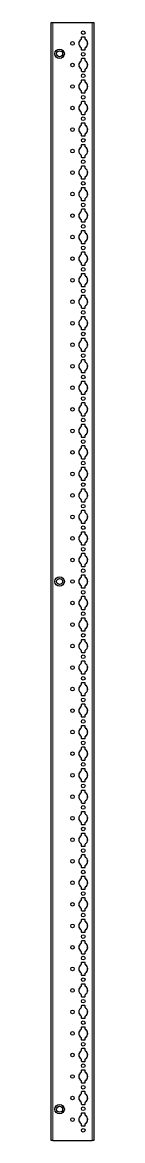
# Model space of a CAD drawing. Header units: millimetres. Extents: x -199 to 3603, y -1647 to 1507.
# Drawn here: x 2604 to 2654, y -852 to 447 of the extents above; entities that cross this region are included whole.
import ezdxf

# ---------------------------------------------------------------- set-up
doc = ezdxf.new("R2010")
doc.units = ezdxf.units.MM

msp = doc.modelspace()

# ---------------------------------------------------------------- linework, layer by layer
at = {"color": 7, "linetype": 'Continuous', "lineweight": 25}
for p, q in [((2603.95, -851.79), (2603.95, 447.21)), ((2603.95, 447.21), (2605.95, 447.21)), ((2605.95, 447.21), (2651.65, 447.21)), ((2651.65, 447.21), (2653.65, 447.21)), ((2653.65, 447.21), (2653.65, -851.79)), ((2639, 429.61), (2639, 427.73)), ((2643.1, 430.11), (2639.5, 430.11)), ((2643.6, 427.73), (2643.6, 429.61)), ((2639, 417.68), (2639, 415.81)), ((2643.6, 415.81), (2643.6, 417.68)), ((2639, 404.61), (2639, 402.73)), ((2639.5, 415.31), (2643.1, 415.31)), ((2643.1, 405.11), (2639.5, 405.11)), ((2643.6, 402.73), (2643.6, 404.61)), ((2639, 392.68), (2639, 390.81)), ((2639.5, 390.31), (2643.1, 390.31)), ((2643.6, 390.81), (2643.6, 392.68)), ((2639, 379.61), (2639, 377.73)), ((2643.1, 380.11), (2639.5, 380.11)), ((2643.6, 377.73), (2643.6, 379.61)), ((2639, 367.68), (2639, 365.81)), ((2639.5, 365.31), (2643.1, 365.31)), ((2643.6, 365.81), (2643.6, 367.68)), ((2639, 354.61), (2639, 352.73)), ((2643.1, 355.11), (2639.5, 355.11)), ((2643.6, 352.73), (2643.6, 354.61)), ((2639, 342.68), (2639, 340.81)), ((2639.5, 340.31), (2643.1, 340.31)), ((2643.6, 340.81), (2643.6, 342.68)), ((2639, 329.61), (2639, 327.73)), ((2643.1, 330.11), (2639.5, 330.11)), ((2643.6, 327.73), (2643.6, 329.61)), ((2639, 317.68), (2639, 315.81)), ((2639.5, 315.31), (2643.1, 315.31)), ((2643.6, 315.81), (2643.6, 317.68)), ((2639, 304.61), (2639, 302.73)), ((2643.1, 305.11), (2639.5, 305.11)), ((2643.6, 302.73), (2643.6, 304.61)), ((2639, 292.68), (2639, 290.81)), ((2639.5, 290.31), (2643.1, 290.31)), ((2643.6, 290.81), (2643.6, 292.68)), ((2639, 279.61), (2639, 277.73)), ((2643.1, 280.11), (2639.5, 280.11)), ((2643.6, 277.73), (2643.6, 279.61)), ((2639, 267.68), (2639, 265.81)), ((2639.5, 265.31), (2643.1, 265.31)), ((2643.6, 265.81), (2643.6, 267.68)), ((2639, 254.61), (2639, 252.73)), ((2643.1, 255.11), (2639.5, 255.11)), ((2643.6, 252.73), (2643.6, 254.61)), ((2639, 242.68), (2639, 240.81)), ((2639.5, 240.31), (2643.1, 240.31)), ((2643.6, 240.81), (2643.6, 242.68)), ((2639, 229.61), (2639, 227.73)), ((2643.1, 230.11), (2639.5, 230.11)), ((2643.6, 227.73), (2643.6, 229.61)), ((2639, 217.68), (2639, 215.81)), ((2639.5, 215.31), (2643.1, 215.31)), ((2643.6, 215.81), (2643.6, 217.68)), ((2639, 204.61), (2639, 202.73)), ((2643.1, 205.11), (2639.5, 205.11)), ((2643.6, 202.73), (2643.6, 204.61)), ((2639, 192.68), (2639, 190.81)), ((2639.5, 190.31), (2643.1, 190.31)), ((2643.6, 190.81), (2643.6, 192.68)), ((2639, 179.61), (2639, 177.73)), ((2643.1, 180.11), (2639.5, 180.11)), ((2643.6, 177.73), (2643.6, 179.61)), ((2639, 167.68), (2639, 165.81)), ((2639.5, 165.31), (2643.1, 165.31)), ((2643.6, 165.81), (2643.6, 167.68)), ((2639, 154.61), (2639, 152.73)), ((2643.1, 155.11), (2639.5, 155.11)), ((2643.6, 152.73), (2643.6, 154.61)), ((2639, 142.68), (2639, 140.81)), ((2639.5, 140.31), (2643.1, 140.31)), ((2643.1, 130.11), (2639.5, 130.11)), ((2643.6, 140.81), (2643.6, 142.68)), ((2639, 129.61), (2639, 127.73)), ((2639, 117.68), (2639, 115.81)), ((2643.6, 127.73), (2643.6, 129.61)), ((2643.6, 115.81), (2643.6, 117.68)), ((2639, 104.61), (2639, 102.73)), ((2639.5, 115.31), (2643.1, 115.31)), ((2643.1, 105.11), (2639.5, 105.11)), ((2643.6, 102.73), (2643.6, 104.61)), ((2639, 92.68), (2639, 90.81)), ((2643.6, 90.81), (2643.6, 92.68)), ((2639, 79.61), (2639, 77.73)), ((2639.5, 90.31), (2643.1, 90.31)), ((2643.1, 80.11), (2639.5, 80.11)), ((2643.6, 77.73), (2643.6, 79.61)), ((2639, 67.68), (2639, 65.81)), ((2639.5, 65.31), (2643.1, 65.31)), ((2643.6, 65.81), (2643.6, 67.68)), ((2639, 54.61), (2639, 52.73)), ((2643.1, 55.11), (2639.5, 55.11)), ((2643.6, 52.73), (2643.6, 54.61)), ((2639, 42.68), (2639, 40.81)), ((2639.5, 40.31), (2643.1, 40.31)), ((2643.6, 40.81), (2643.6, 42.68)), ((2639, 29.61), (2639, 27.73)), ((2643.1, 30.11), (2639.5, 30.11)), ((2643.6, 27.73), (2643.6, 29.61)), ((2639, 17.68), (2639, 15.81)), ((2639.5, 15.31), (2643.1, 15.31)), ((2643.6, 15.81), (2643.6, 17.68)), ((2639, 4.61), (2639, 2.73)), ((2643.1, 5.11), (2639.5, 5.11)), ((2643.6, 2.73), (2643.6, 4.61)), ((2639, -7.32), (2639, -9.19)), ((2639.5, -9.69), (2643.1, -9.69)), ((2643.6, -9.19), (2643.6, -7.32)), ((2639, -20.39), (2639, -22.27)), ((2643.1, -19.89), (2639.5, -19.89)), ((2643.6, -22.27), (2643.6, -20.39)), ((2639, -32.32), (2639, -34.19)), ((2639.5, -34.69), (2643.1, -34.69)), ((2643.6, -34.19), (2643.6, -32.32)), ((2639, -45.39), (2639, -47.27)), ((2643.1, -44.89), (2639.5, -44.89)), ((2643.6, -47.27), (2643.6, -45.39)), ((2639, -57.32), (2639, -59.19)), ((2639.5, -59.69), (2643.1, -59.69)), ((2643.6, -59.19), (2643.6, -57.32)), ((2639, -70.39), (2639, -72.27)), ((2643.1, -69.89), (2639.5, -69.89)), ((2643.6, -72.27), (2643.6, -70.39)), ((2639, -82.32), (2639, -84.19)), ((2639.5, -84.69), (2643.1, -84.69)), ((2643.6, -84.19), (2643.6, -82.32)), ((2639, -95.39), (2639, -97.27)), ((2643.1, -94.89), (2639.5, -94.89)), ((2643.6, -97.27), (2643.6, -95.39)), ((2639, -107.32), (2639, -109.19)), ((2639.5, -109.69), (2643.1, -109.69)), ((2643.6, -109.19), (2643.6, -107.32)), ((2639, -120.39), (2639, -122.27)), ((2643.1, -119.89), (2639.5, -119.89)), ((2643.6, -122.27), (2643.6, -120.39)), ((2639, -132.32), (2639, -134.19)), ((2639.5, -134.69), (2643.1, -134.69)), ((2643.6, -134.19), (2643.6, -132.32)), ((2639, -145.39), (2639, -147.27)), ((2643.1, -144.89), (2639.5, -144.89)), ((2643.6, -147.27), (2643.6, -145.39)), ((2639, -157.32), (2639, -159.19)), ((2639.5, -159.69), (2643.1, -159.69)), ((2643.6, -159.19), (2643.6, -157.32)), ((2639, -170.39), (2639, -172.27)), ((2643.1, -169.89), (2639.5, -169.89)), ((2643.6, -172.27), (2643.6, -170.39)), ((2639, -182.32), (2639, -184.19)), ((2639.5, -184.69), (2643.1, -184.69)), ((2643.6, -184.19), (2643.6, -182.32)), ((2639, -195.39), (2639, -197.27)), ((2639, -207.32), (2639, -209.19)), ((2643.1, -194.89), (2639.5, -194.89)), ((2643.6, -197.27), (2643.6, -195.39)), ((2643.6, -209.19), (2643.6, -207.32)), ((2639, -220.39), (2639, -222.27)), ((2639.5, -209.69), (2643.1, -209.69)), ((2643.1, -219.89), (2639.5, -219.89)), ((2643.6, -222.27), (2643.6, -220.39)), ((2639, -232.32), (2639, -234.19)), ((2643.6, -234.19), (2643.6, -232.32)), ((2639, -245.39), (2639, -247.27)), ((2639.5, -234.69), (2643.1, -234.69)), ((2643.1, -244.89), (2639.5, -244.89)), ((2643.6, -247.27), (2643.6, -245.39)), ((2639, -257.32), (2639, -259.19)), ((2639.5, -259.69), (2643.1, -259.69)), ((2643.6, -259.19), (2643.6, -257.32)), ((2639, -270.39), (2639, -272.27)), ((2643.1, -269.89), (2639.5, -269.89)), ((2643.6, -272.27), (2643.6, -270.39)), ((2639, -282.32), (2639, -284.19)), ((2639.5, -284.69), (2643.1, -284.69)), ((2643.6, -284.19), (2643.6, -282.32)), ((2639, -295.39), (2639, -297.27)), ((2643.1, -294.89), (2639.5, -294.89)), ((2643.6, -297.27), (2643.6, -295.39)), ((2639, -307.32), (2639, -309.19)), ((2639.5, -309.69), (2643.1, -309.69)), ((2643.6, -309.19), (2643.6, -307.32)), ((2639, -320.39), (2639, -322.27)), ((2643.1, -319.89), (2639.5, -319.89)), ((2643.6, -322.27), (2643.6, -320.39)), ((2639, -332.32), (2639, -334.19)), ((2639.5, -334.69), (2643.1, -334.69)), ((2643.6, -334.19), (2643.6, -332.32)), ((2639, -345.39), (2639, -347.27)), ((2643.1, -344.89), (2639.5, -344.89)), ((2643.6, -347.27), (2643.6, -345.39)), ((2639, -357.32), (2639, -359.19)), ((2639.5, -359.69), (2643.1, -359.69)), ((2643.6, -359.19), (2643.6, -357.32)), ((2639, -370.39), (2639, -372.27)), ((2643.1, -369.89), (2639.5, -369.89)), ((2643.6, -372.27), (2643.6, -370.39)), ((2639, -382.32), (2639, -384.19)), ((2639.5, -384.69), (2643.1, -384.69)), ((2643.6, -384.19), (2643.6, -382.32)), ((2639, -395.39), (2639, -397.27)), ((2643.1, -394.89), (2639.5, -394.89)), ((2643.6, -397.27), (2643.6, -395.39)), ((2639, -407.32), (2639, -409.19)), ((2639.5, -409.69), (2643.1, -409.69)), ((2643.6, -409.19), (2643.6, -407.32)), ((2639, -420.39), (2639, -422.27)), ((2643.1, -419.89), (2639.5, -419.89)), ((2643.6, -422.27), (2643.6, -420.39)), ((2639, -432.32), (2639, -434.19)), ((2639.5, -434.69), (2643.1, -434.69)), ((2643.6, -434.19), (2643.6, -432.32)), ((2639, -445.39), (2639, -447.27)), ((2643.1, -444.89), (2639.5, -444.89)), ((2643.6, -447.27), (2643.6, -445.39)), ((2639, -457.32), (2639, -459.19)), ((2639.5, -459.69), (2643.1, -459.69)), ((2643.6, -459.19), (2643.6, -457.32)), ((2639, -470.39), (2639, -472.27)), ((2643.1, -469.89), (2639.5, -469.89)), ((2643.6, -472.27), (2643.6, -470.39)), ((2639, -482.32), (2639, -484.19)), ((2639.5, -484.69), (2643.1, -484.69)), ((2643.6, -484.19), (2643.6, -482.32)), ((2639, -495.39), (2639, -497.27)), ((2643.1, -494.89), (2639.5, -494.89)), ((2643.6, -497.27), (2643.6, -495.39)), ((2639, -507.32), (2639, -509.19)), ((2639.5, -509.69), (2643.1, -509.69)), ((2643.6, -509.19), (2643.6, -507.32)), ((2639, -520.39), (2639, -522.27)), ((2639, -532.32), (2639, -534.19)), ((2643.1, -519.89), (2639.5, -519.89)), ((2643.6, -522.27), (2643.6, -520.39)), ((2643.6, -534.19), (2643.6, -532.32)), ((2639, -545.39), (2639, -547.27)), ((2639.5, -534.69), (2643.1, -534.69)), ((2643.1, -544.89), (2639.5, -544.89)), ((2643.6, -547.27), (2643.6, -545.39)), ((2639, -557.32), (2639, -559.19)), ((2643.6, -559.19), (2643.6, -557.32)), ((2639, -570.39), (2639, -572.27)), ((2639.5, -559.69), (2643.1, -559.69)), ((2643.1, -569.89), (2639.5, -569.89)), ((2643.6, -572.27), (2643.6, -570.39)), ((2639, -582.32), (2639, -584.19)), ((2643.6, -584.19), (2643.6, -582.32)), ((2639, -595.39), (2639, -597.27)), ((2639.5, -584.69), (2643.1, -584.69)), ((2643.1, -594.89), (2639.5, -594.89)), ((2643.6, -597.27), (2643.6, -595.39)), ((2639, -607.32), (2639, -609.19)), ((2639.5, -609.69), (2643.1, -609.69)), ((2643.6, -609.19), (2643.6, -607.32)), ((2639, -620.39), (2639, -622.27)), ((2643.1, -619.89), (2639.5, -619.89)), ((2643.6, -622.27), (2643.6, -620.39)), ((2639, -632.32), (2639, -634.19)), ((2639.5, -634.69), (2643.1, -634.69)), ((2643.6, -634.19), (2643.6, -632.32)), ((2639, -645.39), (2639, -647.27)), ((2643.1, -644.89), (2639.5, -644.89)), ((2643.6, -647.27), (2643.6, -645.39)), ((2639, -657.32), (2639, -659.19)), ((2639.5, -659.69), (2643.1, -659.69)), ((2643.6, -659.19), (2643.6, -657.32)), ((2639, -670.39), (2639, -672.27)), ((2643.1, -669.89), (2639.5, -669.89)), ((2643.6, -672.27), (2643.6, -670.39)), ((2639, -682.32), (2639, -684.19)), ((2639.5, -684.69), (2643.1, -684.69)), ((2643.6, -684.19), (2643.6, -682.32)), ((2639, -695.39), (2639, -697.27)), ((2643.1, -694.89), (2639.5, -694.89)), ((2643.6, -697.27), (2643.6, -695.39)), ((2639, -707.32), (2639, -709.19)), ((2639.5, -709.69), (2643.1, -709.69)), ((2643.6, -709.19), (2643.6, -707.32)), ((2639, -720.39), (2639, -722.27)), ((2643.1, -719.89), (2639.5, -719.89)), ((2643.6, -722.27), (2643.6, -720.39)), ((2639, -732.32), (2639, -734.19)), ((2639.5, -734.69), (2643.1, -734.69)), ((2643.6, -734.19), (2643.6, -732.32)), ((2639, -745.39), (2639, -747.27)), ((2643.1, -744.89), (2639.5, -744.89)), ((2643.6, -747.27), (2643.6, -745.39)), ((2639, -757.32), (2639, -759.19)), ((2639.5, -759.69), (2643.1, -759.69)), ((2643.6, -759.19), (2643.6, -757.32)), ((2639, -770.39), (2639, -772.27)), ((2643.1, -769.89), (2639.5, -769.89)), ((2643.6, -772.27), (2643.6, -770.39)), ((2639, -782.32), (2639, -784.19)), ((2639.5, -784.69), (2643.1, -784.69)), ((2643.6, -784.19), (2643.6, -782.32)), ((2639, -795.39), (2639, -797.27)), ((2643.1, -794.89), (2639.5, -794.89)), ((2643.6, -797.27), (2643.6, -795.39)), ((2639, -807.32), (2639, -809.19)), ((2639.5, -809.69), (2643.1, -809.69)), ((2643.6, -809.19), (2643.6, -807.32)), ((2639, -820.39), (2639, -822.27)), ((2643.1, -819.89), (2639.5, -819.89)), ((2643.6, -822.27), (2643.6, -820.39)), ((2639, -832.32), (2639, -834.19)), ((2639.5, -834.69), (2643.1, -834.69)), ((2643.6, -834.19), (2643.6, -832.32)), ((2605.95, -851.79), (2603.95, -851.79)), ((2605.95, -851.79), (2651.65, -851.79)), ((2653.65, -851.79), (2651.65, -851.79))]:
    msp.add_line(p, q, dxfattribs=at)
at = {"color": 8, "linetype": 'Continuous', "lineweight": 18}
for p, q in [((2605.95, 447.21), (2605.95, -851.79)), ((2651.65, -851.79), (2651.65, 447.21)), ((2645.8, 420), (2645.8, 425.41)), ((2645.8, 395), (2645.8, 400.41)), ((2645.8, 370), (2645.8, 375.41)), ((2645.8, 345), (2645.8, 350.41)), ((2645.8, 320), (2645.8, 325.41)), ((2645.8, 295), (2645.8, 300.41)), ((2645.8, 270), (2645.8, 275.41)), ((2645.8, 245), (2645.8, 250.41)), ((2645.8, 220), (2645.8, 225.41)), ((2645.8, 195), (2645.8, 200.41)), ((2645.8, 170), (2645.8, 175.41)), ((2645.8, 145), (2645.8, 150.41)), ((2645.8, 120), (2645.8, 125.41)), ((2645.8, 95), (2645.8, 100.41)), ((2645.8, 70), (2645.8, 75.41)), ((2645.8, 45), (2645.8, 50.41)), ((2645.8, 20), (2645.8, 25.41)), ((2645.8, -5), (2645.8, 0.41)), ((2645.8, -30), (2645.8, -24.59)), ((2645.8, -55), (2645.8, -49.59)), ((2645.8, -80), (2645.8, -74.59)), ((2645.8, -105), (2645.8, -99.59)), ((2645.8, -130), (2645.8, -124.59)), ((2645.8, -155), (2645.8, -149.59)), ((2645.8, -180), (2645.8, -174.59)), ((2645.8, -205), (2645.8, -199.59)), ((2645.8, -230), (2645.8, -224.59)), ((2645.8, -255), (2645.8, -249.59)), ((2645.8, -280), (2645.8, -274.59)), ((2645.8, -305), (2645.8, -299.59)), ((2645.8, -330), (2645.8, -324.59)), ((2645.8, -355), (2645.8, -349.59)), ((2645.8, -380), (2645.8, -374.59)), ((2645.8, -405), (2645.8, -399.59)), ((2645.8, -430), (2645.8, -424.59)), ((2645.8, -455), (2645.8, -449.59)), ((2645.8, -480), (2645.8, -474.59)), ((2645.8, -505), (2645.8, -499.59)), ((2645.8, -530), (2645.8, -524.59)), ((2645.8, -555), (2645.8, -549.59)), ((2645.8, -580), (2645.8, -574.59)), ((2645.8, -605), (2645.8, -599.59)), ((2645.8, -630), (2645.8, -624.59)), ((2645.8, -655), (2645.8, -649.59)), ((2645.8, -680), (2645.8, -674.59)), ((2645.8, -705), (2645.8, -699.59)), ((2645.8, -730), (2645.8, -724.59)), ((2645.8, -755), (2645.8, -749.59)), ((2645.8, -780), (2645.8, -774.59)), ((2645.8, -805), (2645.8, -799.59)), ((2645.8, -830), (2645.8, -824.59))]:
    msp.add_line(p, q, dxfattribs=at)
at = {"color": 7, "linetype": 'Continuous', "lineweight": 25}
for centre, radius in [((2641.3, 435.21), 2.12), ((2613.8, 410.71), 5.5), ((2628.8, 422.71), 2.12), ((2613.8, 410.71), 3.5), ((2641.3, 410.21), 2.12), ((2628.8, 397.71), 2.12), ((2641.3, 385.21), 2.12), ((2628.8, 372.71), 2.12), ((2641.3, 360.21), 2.12), ((2628.8, 347.71), 2.12), ((2628.8, 322.71), 2.12), ((2641.3, 335.21), 2.12), ((2641.3, 310.21), 2.12), ((2628.8, 297.71), 2.12), ((2641.3, 285.21), 2.12), ((2628.8, 272.71), 2.12), ((2641.3, 260.21), 2.12), ((2628.8, 247.71), 2.12), ((2641.3, 235.21), 2.12), ((2628.8, 222.71), 2.12), ((2641.3, 210.21), 2.12), ((2628.8, 197.71), 2.12), ((2641.3, 185.21), 2.12), ((2628.8, 172.71), 2.12), ((2641.3, 160.21), 2.12), ((2628.8, 147.71), 2.12), ((2641.3, 135.21), 2.12), ((2628.8, 122.71), 2.12), ((2641.3, 110.21), 2.12), ((2628.8, 97.71), 2.12), ((2641.3, 85.21), 2.12), ((2628.8, 72.71), 2.12), ((2641.3, 60.21), 2.12), ((2628.8, 47.71), 2.12), ((2641.3, 35.21), 2.12), ((2628.8, 22.71), 2.12), ((2641.3, 10.21), 2.12), ((2628.8, -2.29), 2.12), ((2641.3, -14.79), 2.12), ((2628.8, -27.29), 2.12), ((2641.3, -39.79), 2.12), ((2628.8, -52.29), 2.12), ((2641.3, -64.79), 2.12), ((2628.8, -77.29), 2.12), ((2641.3, -89.79), 2.12), ((2628.8, -102.29), 2.12), ((2641.3, -114.79), 2.12), ((2628.8, -127.29), 2.12), ((2641.3, -139.79), 2.12), ((2628.8, -152.29), 2.12), ((2641.3, -164.79), 2.12), ((2628.8, -177.29), 2.12), ((2641.3, -189.79), 2.12), ((2613.8, -202.29), 5.5), ((2613.8, -202.29), 3.5), ((2628.8, -202.29), 2.12), ((2641.3, -214.79), 2.12), ((2628.8, -227.29), 2.12), ((2641.3, -239.79), 2.12), ((2628.8, -252.29), 2.12), ((2641.3, -264.79), 2.12), ((2628.8, -277.29), 2.12), ((2641.3, -289.79), 2.12), ((2628.8, -302.29), 2.12), ((2641.3, -314.79), 2.12), ((2628.8, -327.29), 2.12), ((2641.3, -339.79), 2.12), ((2628.8, -352.29), 2.12), ((2641.3, -364.79), 2.12), ((2628.8, -377.29), 2.12), ((2641.3, -389.79), 2.12), ((2628.8, -402.29), 2.12), ((2641.3, -414.79), 2.12), ((2628.8, -427.29), 2.12), ((2641.3, -439.79), 2.12), ((2628.8, -452.29), 2.12), ((2641.3, -464.79), 2.12), ((2628.8, -477.29), 2.12), ((2641.3, -489.79), 2.12), ((2628.8, -502.29), 2.12), ((2641.3, -514.79), 2.12), ((2628.8, -527.29), 2.12), ((2641.3, -539.79), 2.12), ((2628.8, -552.29), 2.12), ((2641.3, -564.79), 2.12), ((2628.8, -577.29), 2.12), ((2641.3, -589.79), 2.12), ((2628.8, -602.29), 2.12), ((2641.3, -614.79), 2.12), ((2628.8, -627.29), 2.12), ((2641.3, -639.79), 2.12), ((2628.8, -652.29), 2.12), ((2628.8, -677.29), 2.12), ((2641.3, -664.79), 2.12), ((2641.3, -689.79), 2.12), ((2628.8, -702.29), 2.12), ((2641.3, -714.79), 2.12), ((2628.8, -727.29), 2.12), ((2641.3, -739.79), 2.12), ((2628.8, -752.29), 2.12), ((2641.3, -764.79), 2.12), ((2628.8, -777.29), 2.12), ((2641.3, -789.79), 2.12), ((2628.8, -802.29), 2.12), ((2613.8, -815.29), 5.5), ((2613.8, -815.29), 3.5), ((2641.3, -814.79), 2.12), ((2628.8, -827.29), 2.12), ((2641.3, -839.79), 2.12)]:
    msp.add_circle(centre, radius, dxfattribs=at)
for centre, radius, start, end in [((2639.5, 429.61), 0.5, 90, 180), ((2643.1, 429.61), 0.5, 0, 90), ((2641.3, 422.71), 5.25, 119.14074, 240.85926), ((2638.5, 427.73), 0.5, 299.14074, 0), ((2638.5, 417.68), 0.5, 0, 60.85926), ((2639.5, 415.81), 0.5, 180, 270), ((2643.1, 415.81), 0.5, 270, 0), ((2644.1, 427.73), 0.5, 180, 240.85926), ((2644.1, 417.68), 0.5, 119.14074, 180), ((2641.3, 422.71), 5.25, 299.14074, 60.85926), ((2638.5, 402.73), 0.5, 299.14074, 0), ((2639.5, 404.61), 0.5, 90, 180), ((2643.1, 404.61), 0.5, 0, 90), ((2644.1, 402.73), 0.5, 180, 240.85926), ((2641.3, 397.71), 5.25, 119.14074, 240.85926), ((2638.5, 392.68), 0.5, 0, 60.85926), ((2639.5, 390.81), 0.5, 180, 270), ((2643.1, 390.81), 0.5, 270, 0), ((2644.1, 392.68), 0.5, 119.14074, 180), ((2641.3, 397.71), 5.25, 299.14074, 60.85926), ((2641.3, 372.71), 5.25, 119.14074, 240.85926), ((2638.5, 377.73), 0.5, 299.14074, 0), ((2639.5, 379.61), 0.5, 90, 180), ((2643.1, 379.61), 0.5, 0, 90), ((2644.1, 377.73), 0.5, 180, 240.85926), ((2641.3, 372.71), 5.25, 299.14074, 60.85926), ((2638.5, 367.68), 0.5, 0, 60.85926), ((2639.5, 365.81), 0.5, 180, 270), ((2643.1, 365.81), 0.5, 270, 0), ((2644.1, 367.68), 0.5, 119.14074, 180), ((2641.3, 347.71), 5.25, 119.14074, 240.85926), ((2638.5, 352.73), 0.5, 299.14074, 0), ((2639.5, 354.61), 0.5, 90, 180), ((2643.1, 354.61), 0.5, 0, 90), ((2644.1, 352.73), 0.5, 180, 240.85926), ((2641.3, 347.71), 5.25, 299.14074, 60.85926), ((2638.5, 342.68), 0.5, 0, 60.85926), ((2639.5, 340.81), 0.5, 180, 270), ((2643.1, 340.81), 0.5, 270, 0), ((2644.1, 342.68), 0.5, 119.14074, 180), ((2641.3, 322.71), 5.25, 119.14074, 240.85926), ((2638.5, 327.73), 0.5, 299.14074, 0), ((2639.5, 329.61), 0.5, 90, 180), ((2643.1, 329.61), 0.5, 0, 90), ((2644.1, 327.73), 0.5, 180, 240.85926), ((2641.3, 322.71), 5.25, 299.14074, 60.85926), ((2638.5, 317.68), 0.5, 0, 60.85926), ((2639.5, 315.81), 0.5, 180, 270), ((2643.1, 315.81), 0.5, 270, 0), ((2644.1, 317.68), 0.5, 119.14074, 180), ((2641.3, 297.71), 5.25, 119.14074, 240.85926), ((2638.5, 302.73), 0.5, 299.14074, 0), ((2639.5, 304.61), 0.5, 90, 180), ((2643.1, 304.61), 0.5, 0, 90), ((2644.1, 302.73), 0.5, 180, 240.85926), ((2641.3, 297.71), 5.25, 299.14074, 60.85926), ((2638.5, 292.68), 0.5, 0, 60.85926), ((2639.5, 290.81), 0.5, 180, 270), ((2643.1, 290.81), 0.5, 270, 0), ((2644.1, 292.68), 0.5, 119.14074, 180), ((2641.3, 272.71), 5.25, 119.14074, 240.85926), ((2638.5, 277.73), 0.5, 299.14074, 0), ((2639.5, 279.61), 0.5, 90, 180), ((2643.1, 279.61), 0.5, 0, 90), ((2644.1, 277.73), 0.5, 180, 240.85926), ((2641.3, 272.71), 5.25, 299.14074, 60.85926), ((2638.5, 267.68), 0.5, 0, 60.85926), ((2639.5, 265.81), 0.5, 180, 270), ((2643.1, 265.81), 0.5, 270, 0), ((2644.1, 267.68), 0.5, 119.14074, 180), ((2641.3, 247.71), 5.25, 119.14074, 240.85926), ((2638.5, 252.73), 0.5, 299.14074, 0), ((2639.5, 254.61), 0.5, 90, 180), ((2643.1, 254.61), 0.5, 0, 90), ((2644.1, 252.73), 0.5, 180, 240.85926), ((2641.3, 247.71), 5.25, 299.14074, 60.85926), ((2638.5, 242.68), 0.5, 0, 60.85926), ((2639.5, 240.81), 0.5, 180, 270), ((2643.1, 240.81), 0.5, 270, 0), ((2644.1, 242.68), 0.5, 119.14074, 180), ((2641.3, 222.71), 5.25, 119.14074, 240.85926), ((2638.5, 227.73), 0.5, 299.14074, 0), ((2639.5, 229.61), 0.5, 90, 180), ((2643.1, 229.61), 0.5, 0, 90), ((2644.1, 227.73), 0.5, 180, 240.85926), ((2641.3, 222.71), 5.25, 299.14074, 60.85926), ((2638.5, 217.68), 0.5, 0, 60.85926), ((2639.5, 215.81), 0.5, 180, 270), ((2643.1, 215.81), 0.5, 270, 0), ((2644.1, 217.68), 0.5, 119.14074, 180), ((2641.3, 197.71), 5.25, 119.14074, 240.85926), ((2638.5, 202.73), 0.5, 299.14074, 0), ((2639.5, 204.61), 0.5, 90, 180), ((2643.1, 204.61), 0.5, 0, 90), ((2644.1, 202.73), 0.5, 180, 240.85926), ((2641.3, 197.71), 5.25, 299.14074, 60.85926), ((2638.5, 192.68), 0.5, 0, 60.85926), ((2639.5, 190.81), 0.5, 180, 270), ((2643.1, 190.81), 0.5, 270, 0), ((2644.1, 192.68), 0.5, 119.14074, 180), ((2641.3, 172.71), 5.25, 119.14074, 240.85926), ((2638.5, 177.73), 0.5, 299.14074, 0), ((2639.5, 179.61), 0.5, 90, 180), ((2643.1, 179.61), 0.5, 360, 90), ((2644.1, 177.73), 0.5, 180, 240.85926), ((2641.3, 172.71), 5.25, 299.14074, 60.85926), ((2638.5, 167.68), 0.5, 0, 60.85926), ((2639.5, 165.81), 0.5, 180, 270), ((2643.1, 165.81), 0.5, 270, 0), ((2644.1, 167.68), 0.5, 119.14074, 180), ((2641.3, 147.71), 5.25, 119.14074, 240.85926), ((2638.5, 152.73), 0.5, 299.14074, 0), ((2638.5, 142.68), 0.5, 0, 60.85926), ((2639.5, 154.61), 0.5, 90, 180), ((2643.1, 154.61), 0.5, 360, 90), ((2644.1, 152.73), 0.5, 180, 240.85926), ((2644.1, 142.68), 0.5, 119.14074, 180), ((2641.3, 147.71), 5.25, 299.14074, 60.85926), ((2639.5, 140.81), 0.5, 180, 270), ((2639.5, 129.61), 0.5, 90, 180), ((2643.1, 140.81), 0.5, 270, 0), ((2643.1, 129.61), 0.5, 0, 90), ((2641.3, 122.71), 5.25, 119.14074, 240.85926), ((2638.5, 127.73), 0.5, 299.14074, 0), ((2638.5, 117.68), 0.5, 0, 60.85926), ((2644.1, 127.73), 0.5, 180, 240.85926), ((2644.1, 117.68), 0.5, 119.14074, 180), ((2641.3, 122.71), 5.25, 299.14074, 60.85926), ((2639.5, 115.81), 0.5, 180, 270), ((2639.5, 104.61), 0.5, 90, 180), ((2643.1, 115.81), 0.5, 270, 0), ((2643.1, 104.61), 0.5, 0, 90), ((2641.3, 97.71), 5.25, 119.14074, 240.85926), ((2638.5, 102.73), 0.5, 299.14074, 0), ((2638.5, 92.68), 0.5, 0, 60.85926), ((2644.1, 102.73), 0.5, 180, 240.85926), ((2644.1, 92.68), 0.5, 119.14074, 180), ((2641.3, 97.71), 5.25, 299.14074, 60.85926), ((2639.5, 90.81), 0.5, 180, 270), ((2639.5, 79.61), 0.5, 90, 180), ((2643.1, 90.81), 0.5, 270, 0), ((2643.1, 79.61), 0.5, 0, 90), ((2641.3, 72.71), 5.25, 119.14074, 240.85926), ((2638.5, 77.73), 0.5, 299.14074, 0), ((2638.5, 67.68), 0.5, 0, 60.85926), ((2639.5, 65.81), 0.5, 180, 270), ((2643.1, 65.81), 0.5, 270, 0), ((2644.1, 77.73), 0.5, 180, 240.85926), ((2644.1, 67.68), 0.5, 119.14074, 180), ((2641.3, 72.71), 5.25, 299.14074, 60.85926), ((2641.3, 47.71), 5.25, 119.14074, 240.85926), ((2638.5, 52.73), 0.5, 299.14074, 0), ((2639.5, 54.61), 0.5, 90, 180), ((2643.1, 54.61), 0.5, 0, 90), ((2644.1, 52.73), 0.5, 180, 240.85926), ((2641.3, 47.71), 5.25, 299.14074, 60.85926), ((2638.5, 42.68), 0.5, 0, 60.85926), ((2639.5, 40.81), 0.5, 180, 270), ((2643.1, 40.81), 0.5, 270, 0), ((2644.1, 42.68), 0.5, 119.14074, 180), ((2641.3, 22.71), 5.25, 119.14074, 240.85926), ((2638.5, 27.73), 0.5, 299.14074, 0), ((2639.5, 29.61), 0.5, 90, 180), ((2643.1, 29.61), 0.5, 0, 90), ((2644.1, 27.73), 0.5, 180, 240.85926), ((2641.3, 22.71), 5.25, 299.14074, 60.85926), ((2638.5, 17.68), 0.5, 0, 60.85926), ((2639.5, 15.81), 0.5, 180, 270), ((2643.1, 15.81), 0.5, 270, 0), ((2644.1, 17.68), 0.5, 119.14074, 180), ((2641.3, -2.29), 5.25, 119.14074, 240.85926), ((2638.5, 2.73), 0.5, 299.14074, 0), ((2639.5, 4.61), 0.5, 90, 180), ((2643.1, 4.61), 0.5, 0, 90), ((2644.1, 2.73), 0.5, 180, 240.85926), ((2641.3, -2.29), 5.25, 299.14074, 60.85926), ((2638.5, -7.32), 0.5, 0, 60.85926), ((2639.5, -9.19), 0.5, 180, 270), ((2643.1, -9.19), 0.5, 270, 0), ((2644.1, -7.32), 0.5, 119.14074, 180), ((2641.3, -27.29), 5.25, 119.14074, 240.85926), ((2638.5, -22.27), 0.5, 299.14074, 0), ((2639.5, -20.39), 0.5, 90, 180), ((2643.1, -20.39), 0.5, 0, 90), ((2644.1, -22.27), 0.5, 180, 240.85926), ((2641.3, -27.29), 5.25, 299.14074, 60.85926), ((2638.5, -32.32), 0.5, 0, 60.85926), ((2639.5, -34.19), 0.5, 180, 270), ((2643.1, -34.19), 0.5, 270, 0), ((2644.1, -32.32), 0.5, 119.14074, 180), ((2641.3, -52.29), 5.25, 119.14074, 240.85926), ((2638.5, -47.27), 0.5, 299.14074, 0), ((2639.5, -45.39), 0.5, 90, 180), ((2643.1, -45.39), 0.5, 0, 90), ((2644.1, -47.27), 0.5, 180, 240.85926), ((2641.3, -52.29), 5.25, 299.14074, 60.85926), ((2638.5, -57.32), 0.5, 0, 60.85926), ((2639.5, -59.19), 0.5, 180, 270), ((2643.1, -59.19), 0.5, 270, 0), ((2644.1, -57.32), 0.5, 119.14074, 180), ((2641.3, -77.29), 5.25, 119.14074, 240.85926), ((2638.5, -72.27), 0.5, 299.14074, 0), ((2639.5, -70.39), 0.5, 90, 180), ((2643.1, -70.39), 0.5, 0, 90), ((2644.1, -72.27), 0.5, 180, 240.85926), ((2641.3, -77.29), 5.25, 299.14074, 60.85926), ((2638.5, -82.32), 0.5, 0, 60.85926), ((2639.5, -84.19), 0.5, 180, 270), ((2643.1, -84.19), 0.5, 270, 0), ((2644.1, -82.32), 0.5, 119.14074, 180), ((2641.3, -102.29), 5.25, 119.14074, 240.85926), ((2638.5, -97.27), 0.5, 299.14074, 0), ((2639.5, -95.39), 0.5, 90, 180), ((2643.1, -95.39), 0.5, 0, 90), ((2644.1, -97.27), 0.5, 180, 240.85926), ((2641.3, -102.29), 5.25, 299.14074, 60.85926), ((2638.5, -107.32), 0.5, 0, 60.85926), ((2639.5, -109.19), 0.5, 180, 270), ((2643.1, -109.19), 0.5, 270, 0), ((2644.1, -107.32), 0.5, 119.14074, 180), ((2641.3, -127.29), 5.25, 119.14074, 240.85926), ((2638.5, -122.27), 0.5, 299.14074, 0), ((2639.5, -120.39), 0.5, 90, 180), ((2643.1, -120.39), 0.5, 0, 90), ((2644.1, -122.27), 0.5, 180, 240.85926), ((2641.3, -127.29), 5.25, 299.14074, 60.85926), ((2638.5, -132.32), 0.5, 0, 60.85926), ((2639.5, -134.19), 0.5, 180, 270), ((2643.1, -134.19), 0.5, 270, 0), ((2644.1, -132.32), 0.5, 119.14074, 180), ((2641.3, -152.29), 5.25, 119.14074, 240.85926), ((2638.5, -147.27), 0.5, 299.14074, 0), ((2639.5, -145.39), 0.5, 90, 180), ((2643.1, -145.39), 0.5, 0, 90), ((2644.1, -147.27), 0.5, 180, 240.85926), ((2641.3, -152.29), 5.25, 299.14074, 60.85926), ((2638.5, -157.32), 0.5, 0, 60.85926), ((2639.5, -159.19), 0.5, 180, 270), ((2643.1, -159.19), 0.5, 270, 0), ((2644.1, -157.32), 0.5, 119.14074, 180), ((2641.3, -177.29), 5.25, 119.14074, 240.85926), ((2638.5, -172.27), 0.5, 299.14074, 0), ((2639.5, -170.39), 0.5, 90, 180), ((2643.1, -170.39), 0.5, 0, 90), ((2644.1, -172.27), 0.5, 180, 240.85926), ((2641.3, -177.29), 5.25, 299.14074, 60.85926), ((2638.5, -182.32), 0.5, 0, 60.85926), ((2639.5, -184.19), 0.5, 180, 270), ((2643.1, -184.19), 0.5, 270, 0), ((2644.1, -182.32), 0.5, 119.14074, 180), ((2641.3, -202.29), 5.25, 119.14074, 240.85926), ((2638.5, -197.27), 0.5, 299.14074, 0), ((2638.5, -207.32), 0.5, 0, 60.85926), ((2639.5, -195.39), 0.5, 90, 180), ((2643.1, -195.39), 0.5, 0, 90), ((2644.1, -197.27), 0.5, 180, 240.85926), ((2644.1, -207.32), 0.5, 119.14074, 180), ((2641.3, -202.29), 5.25, 299.14074, 60.85926), ((2639.5, -209.19), 0.5, 180, 270), ((2639.5, -220.39), 0.5, 90, 180), ((2643.1, -209.19), 0.5, 270, 0), ((2643.1, -220.39), 0.5, 0, 90), ((2641.3, -227.29), 5.25, 119.14074, 240.85926), ((2638.5, -222.27), 0.5, 299.14074, 0), ((2638.5, -232.32), 0.5, 0, 60.85926), ((2644.1, -222.27), 0.5, 180, 240.85926), ((2644.1, -232.32), 0.5, 119.14074, 180), ((2641.3, -227.29), 5.25, 299.14074, 60.85926), ((2639.5, -234.19), 0.5, 180, 270), ((2639.5, -245.39), 0.5, 90, 180), ((2643.1, -234.19), 0.5, 270, 0), ((2643.1, -245.39), 0.5, 0, 90), ((2641.3, -252.29), 5.25, 119.14074, 240.85926), ((2638.5, -247.27), 0.5, 299.14074, 0), ((2638.5, -257.32), 0.5, 0, 60.85926), ((2639.5, -259.19), 0.5, 180, 270), ((2643.1, -259.19), 0.5, 270, 0), ((2644.1, -247.27), 0.5, 180, 240.85926), ((2644.1, -257.32), 0.5, 119.14074, 180), ((2641.3, -252.29), 5.25, 299.14074, 60.85926), ((2641.3, -277.29), 5.25, 119.14074, 240.85926), ((2638.5, -272.27), 0.5, 299.14074, 0), ((2639.5, -270.39), 0.5, 90, 180), ((2643.1, -270.39), 0.5, 0, 90), ((2644.1, -272.27), 0.5, 180, 240.85926), ((2641.3, -277.29), 5.25, 299.14074, 60.85926), ((2638.5, -282.32), 0.5, 0, 60.85926), ((2639.5, -284.19), 0.5, 180, 270), ((2643.1, -284.19), 0.5, 270, 0), ((2644.1, -282.32), 0.5, 119.14074, 180), ((2641.3, -302.29), 5.25, 119.14074, 240.85926), ((2638.5, -297.27), 0.5, 299.14074, 0), ((2639.5, -295.39), 0.5, 90, 180), ((2643.1, -295.39), 0.5, 0, 90), ((2644.1, -297.27), 0.5, 180, 240.85926), ((2641.3, -302.29), 5.25, 299.14074, 60.85926), ((2638.5, -307.32), 0.5, 0, 60.85926), ((2639.5, -309.19), 0.5, 180, 270), ((2643.1, -309.19), 0.5, 270, 0), ((2644.1, -307.32), 0.5, 119.14074, 180), ((2641.3, -327.29), 5.25, 119.14074, 240.85926), ((2638.5, -322.27), 0.5, 299.14074, 0), ((2639.5, -320.39), 0.5, 90, 180), ((2643.1, -320.39), 0.5, 0, 90), ((2644.1, -322.27), 0.5, 180, 240.85926), ((2641.3, -327.29), 5.25, 299.14074, 60.85926), ((2638.5, -332.32), 0.5, 0, 60.85926), ((2639.5, -334.19), 0.5, 180, 270), ((2643.1, -334.19), 0.5, 270, 0), ((2644.1, -332.32), 0.5, 119.14074, 180), ((2641.3, -352.29), 5.25, 119.14074, 240.85926), ((2638.5, -347.27), 0.5, 299.14074, 0), ((2639.5, -345.39), 0.5, 90, 180), ((2643.1, -345.39), 0.5, 0, 90), ((2644.1, -347.27), 0.5, 180, 240.85926), ((2641.3, -352.29), 5.25, 299.14074, 60.85926), ((2638.5, -357.32), 0.5, 0, 60.85926), ((2639.5, -359.19), 0.5, 180, 270), ((2643.1, -359.19), 0.5, 270, 0), ((2644.1, -357.32), 0.5, 119.14074, 180), ((2641.3, -377.29), 5.25, 119.14074, 240.85926), ((2638.5, -372.27), 0.5, 299.14074, 0), ((2639.5, -370.39), 0.5, 90, 180), ((2643.1, -370.39), 0.5, 0, 90), ((2644.1, -372.27), 0.5, 180, 240.85926), ((2641.3, -377.29), 5.25, 299.14074, 60.85926), ((2638.5, -382.32), 0.5, 0, 60.85926), ((2639.5, -384.19), 0.5, 180, 270), ((2643.1, -384.19), 0.5, 270, 0), ((2644.1, -382.32), 0.5, 119.14074, 180), ((2641.3, -402.29), 5.25, 119.14074, 240.85926), ((2638.5, -397.27), 0.5, 299.14074, 0), ((2639.5, -395.39), 0.5, 90, 180), ((2643.1, -395.39), 0.5, 0, 90), ((2644.1, -397.27), 0.5, 180, 240.85926), ((2641.3, -402.29), 5.25, 299.14074, 60.85926), ((2638.5, -407.32), 0.5, 0, 60.85926), ((2639.5, -409.19), 0.5, 180, 270), ((2643.1, -409.19), 0.5, 270, 0), ((2644.1, -407.32), 0.5, 119.14074, 180), ((2641.3, -427.29), 5.25, 119.14074, 240.85926), ((2638.5, -422.27), 0.5, 299.14074, 0), ((2639.5, -420.39), 0.5, 90, 180), ((2643.1, -420.39), 0.5, 0, 90), ((2644.1, -422.27), 0.5, 180, 240.85926), ((2641.3, -427.29), 5.25, 299.14074, 60.85926), ((2638.5, -432.32), 0.5, 0, 60.85926), ((2639.5, -434.19), 0.5, 180, 270), ((2643.1, -434.19), 0.5, 270, 0), ((2644.1, -432.32), 0.5, 119.14074, 180), ((2641.3, -452.29), 5.25, 119.14074, 240.85926), ((2638.5, -447.27), 0.5, 299.14074, 0), ((2639.5, -445.39), 0.5, 90, 180), ((2643.1, -445.39), 0.5, 0, 90), ((2644.1, -447.27), 0.5, 180, 240.85926), ((2641.3, -452.29), 5.25, 299.14074, 60.85926), ((2638.5, -457.32), 0.5, 0, 60.85926), ((2639.5, -459.19), 0.5, 180, 270), ((2643.1, -459.19), 0.5, 270, 0), ((2644.1, -457.32), 0.5, 119.14074, 180), ((2641.3, -477.29), 5.25, 119.14074, 240.85926), ((2638.5, -472.27), 0.5, 299.14074, 0), ((2639.5, -470.39), 0.5, 90, 180), ((2643.1, -470.39), 0.5, 0, 90), ((2644.1, -472.27), 0.5, 180, 240.85926), ((2641.3, -477.29), 5.25, 299.14074, 60.85926), ((2638.5, -482.32), 0.5, 0, 60.85926), ((2639.5, -484.19), 0.5, 180, 270), ((2643.1, -484.19), 0.5, 270, 0), ((2644.1, -482.32), 0.5, 119.14074, 180), ((2641.3, -502.29), 5.25, 119.14074, 240.85926), ((2638.5, -497.27), 0.5, 299.14074, 0), ((2639.5, -495.39), 0.5, 90, 180), ((2643.1, -495.39), 0.5, 0, 90), ((2644.1, -497.27), 0.5, 180, 240.85926), ((2641.3, -502.29), 5.25, 299.14074, 60.85926), ((2638.5, -507.32), 0.5, 0, 60.85926), ((2639.5, -509.19), 0.5, 180, 270), ((2643.1, -509.19), 0.5, 270, 0), ((2644.1, -507.32), 0.5, 119.14074, 180), ((2641.3, -527.29), 5.25, 119.14074, 240.85926), ((2638.5, -522.27), 0.5, 299.14074, 0), ((2638.5, -532.32), 0.5, 0, 60.85926), ((2639.5, -520.39), 0.5, 90, 180), ((2643.1, -520.39), 0.5, 0, 90), ((2644.1, -522.27), 0.5, 180, 240.85926), ((2644.1, -532.32), 0.5, 119.14074, 180), ((2641.3, -527.29), 5.25, 299.14074, 60.85926), ((2639.5, -534.19), 0.5, 180, 270), ((2639.5, -545.39), 0.5, 90, 180), ((2643.1, -534.19), 0.5, 270, 0), ((2643.1, -545.39), 0.5, 0, 90), ((2641.3, -552.29), 5.25, 119.14074, 240.85926), ((2638.5, -547.27), 0.5, 299.14074, 0), ((2638.5, -557.32), 0.5, 0, 60.85926), ((2644.1, -547.27), 0.5, 180, 240.85926), ((2644.1, -557.32), 0.5, 119.14074, 180), ((2641.3, -552.29), 5.25, 299.14074, 60.85926), ((2639.5, -559.19), 0.5, 180, 270), ((2639.5, -570.39), 0.5, 90, 180), ((2643.1, -559.19), 0.5, 270, 0), ((2643.1, -570.39), 0.5, 0, 90), ((2641.3, -577.29), 5.25, 119.14074, 240.85926), ((2638.5, -572.27), 0.5, 299.14074, 0), ((2638.5, -582.32), 0.5, 0, 60.85926), ((2639.5, -584.19), 0.5, 180, 270), ((2643.1, -584.19), 0.5, 270, 0), ((2644.1, -572.27), 0.5, 180, 240.85926), ((2644.1, -582.32), 0.5, 119.14074, 180), ((2641.3, -577.29), 5.25, 299.14074, 60.85926), ((2638.5, -597.27), 0.5, 299.14074, 0), ((2639.5, -595.39), 0.5, 90, 180), ((2643.1, -595.39), 0.5, 0, 90), ((2644.1, -597.27), 0.5, 180, 240.85926), ((2641.3, -602.29), 5.25, 119.14074, 240.85926), ((2638.5, -607.32), 0.5, 0, 60.85926), ((2639.5, -609.19), 0.5, 180, 270), ((2643.1, -609.19), 0.5, 270, 0), ((2644.1, -607.32), 0.5, 119.14074, 180), ((2641.3, -602.29), 5.25, 299.14074, 60.85926), ((2641.3, -627.29), 5.25, 119.14074, 240.85926), ((2638.5, -622.27), 0.5, 299.14074, 0), ((2639.5, -620.39), 0.5, 90, 180), ((2643.1, -620.39), 0.5, 0, 90), ((2644.1, -622.27), 0.5, 180, 240.85926), ((2641.3, -627.29), 5.25, 299.14074, 60.85926), ((2638.5, -632.32), 0.5, 0, 60.85926), ((2639.5, -634.19), 0.5, 180, 270), ((2643.1, -634.19), 0.5, 270, 0), ((2644.1, -632.32), 0.5, 119.14074, 180), ((2641.3, -652.29), 5.25, 119.14074, 240.85926), ((2638.5, -647.27), 0.5, 299.14074, 0), ((2639.5, -645.39), 0.5, 90, 180), ((2643.1, -645.39), 0.5, 0, 90), ((2644.1, -647.27), 0.5, 180, 240.85926), ((2641.3, -652.29), 5.25, 299.14074, 60.85926), ((2638.5, -657.32), 0.5, 0, 60.85926), ((2639.5, -659.19), 0.5, 180, 270), ((2643.1, -659.19), 0.5, 270, 0), ((2644.1, -657.32), 0.5, 119.14074, 180), ((2641.3, -677.29), 5.25, 119.14074, 240.85926), ((2638.5, -672.27), 0.5, 299.14074, 0), ((2639.5, -670.39), 0.5, 90, 180), ((2643.1, -670.39), 0.5, 0, 90), ((2644.1, -672.27), 0.5, 180, 240.85926), ((2641.3, -677.29), 5.25, 299.14074, 60.85926), ((2638.5, -682.32), 0.5, 0, 60.85926), ((2639.5, -684.19), 0.5, 180, 270), ((2643.1, -684.19), 0.5, 270, 0), ((2644.1, -682.32), 0.5, 119.14074, 180), ((2641.3, -702.29), 5.25, 119.14074, 240.85926), ((2638.5, -697.27), 0.5, 299.14074, 0), ((2639.5, -695.39), 0.5, 90, 180), ((2643.1, -695.39), 0.5, 0, 90), ((2644.1, -697.27), 0.5, 180, 240.85926), ((2641.3, -702.29), 5.25, 299.14074, 60.85926), ((2638.5, -707.32), 0.5, 0, 60.85926), ((2639.5, -709.19), 0.5, 180, 270), ((2643.1, -709.19), 0.5, 270, 0), ((2644.1, -707.32), 0.5, 119.14074, 180), ((2641.3, -727.29), 5.25, 119.14074, 240.85926), ((2638.5, -722.27), 0.5, 299.14074, 0), ((2639.5, -720.39), 0.5, 90, 180), ((2643.1, -720.39), 0.5, 0, 90), ((2644.1, -722.27), 0.5, 180, 240.85926), ((2641.3, -727.29), 5.25, 299.14074, 60.85926), ((2638.5, -732.32), 0.5, 0, 60.85926), ((2639.5, -734.19), 0.5, 180, 270), ((2643.1, -734.19), 0.5, 270, 0), ((2644.1, -732.32), 0.5, 119.14074, 180), ((2641.3, -752.29), 5.25, 119.14074, 240.85926), ((2638.5, -747.27), 0.5, 299.14074, 0), ((2639.5, -745.39), 0.5, 90, 180), ((2643.1, -745.39), 0.5, 0, 90), ((2644.1, -747.27), 0.5, 180, 240.85926), ((2641.3, -752.29), 5.25, 299.14074, 60.85926), ((2638.5, -757.32), 0.5, 0, 60.85926), ((2639.5, -759.19), 0.5, 180, 270), ((2643.1, -759.19), 0.5, 270, 0), ((2644.1, -757.32), 0.5, 119.14074, 180), ((2641.3, -777.29), 5.25, 119.14074, 240.85926), ((2638.5, -772.27), 0.5, 299.14074, 0), ((2639.5, -770.39), 0.5, 90, 180), ((2643.1, -770.39), 0.5, 0, 90), ((2644.1, -772.27), 0.5, 180, 240.85926), ((2641.3, -777.29), 5.25, 299.14074, 60.85926), ((2638.5, -782.32), 0.5, 0, 60.85926), ((2639.5, -784.19), 0.5, 180, 270), ((2643.1, -784.19), 0.5, 270, 0), ((2644.1, -782.32), 0.5, 119.14074, 180), ((2641.3, -802.29), 5.25, 119.14074, 240.85926), ((2638.5, -797.27), 0.5, 299.14074, 0), ((2639.5, -795.39), 0.5, 90, 180), ((2643.1, -795.39), 0.5, 0, 90), ((2644.1, -797.27), 0.5, 180, 240.85926), ((2641.3, -802.29), 5.25, 299.14074, 60.85926), ((2638.5, -807.32), 0.5, 0, 60.85926), ((2639.5, -809.19), 0.5, 180, 270), ((2643.1, -809.19), 0.5, 270, 0), ((2644.1, -807.32), 0.5, 119.14074, 180), ((2641.3, -827.29), 5.25, 119.14074, 240.85926), ((2638.5, -822.27), 0.5, 299.14074, 0), ((2639.5, -820.39), 0.5, 90, 180), ((2643.1, -820.39), 0.5, 0, 90), ((2644.1, -822.27), 0.5, 180, 240.85926), ((2641.3, -827.29), 5.25, 299.14074, 60.85926), ((2638.5, -832.32), 0.5, 0, 60.85926), ((2639.5, -834.19), 0.5, 180, 270), ((2643.1, -834.19), 0.5, 270, 0), ((2644.1, -832.32), 0.5, 119.14074, 180)]:
    msp.add_arc(centre, radius, start, end, dxfattribs=at)

doc.saveas('drawing.dxf')
